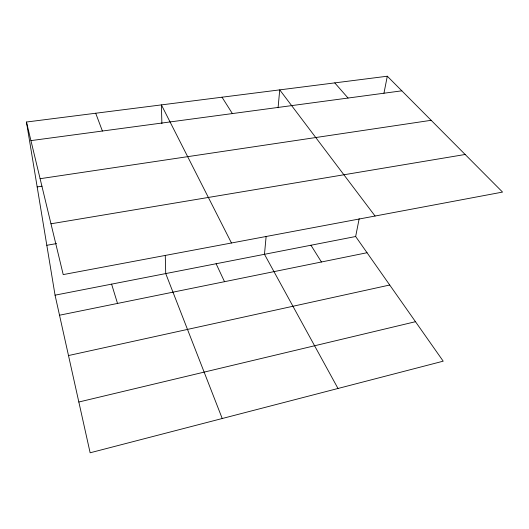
<?xml version="1.0" encoding="UTF-8"?>
<svg xmlns="http://www.w3.org/2000/svg" width="529" height="529" viewBox="0 0 529 529"><rect width="100%" height="100%" fill="white"/><g stroke="black" fill="none" stroke-linecap="round" stroke-linejoin="round"><path stroke-width="0.79" d="M266.133 236.417L264.474 254.304L337.991 388.471M278.075 107.757L279.735 89.87L375.068 216.03M26.45 122.027L63.215 274.597L502.55 192.087L387.307 76.216L26.45 122.027L55.056 295.169L90.135 452.784L443.209 361.175L355.653 236.509L359.178 218.682M383.948 93.23L387.307 76.216M78.834 402.014L415.49 321.698M68.492 355.548L389.721 285.012M59.519 315.224L367.047 252.723M55.056 295.169L355.653 236.509M46.816 245.291L56.577 243.578M50.976 223.793L465.15 154.481M37.169 186.922L42.069 186.175M40.111 178.703L431.155 120.301M30.933 140.621L401.835 90.823M334.771 82.888L348.056 98.044M222.015 97.197L232.376 113.576M310.953 245.231L321.44 261.994M231.471 242.996L161.405 104.894L161.887 123.667M216.103 263.74L224.527 281.692M222.22 418.512L165.729 273.572L165.273 255.633M95.709 113.232L102.395 131.027M111.599 284.133L117.517 303.434"/></g></svg>
